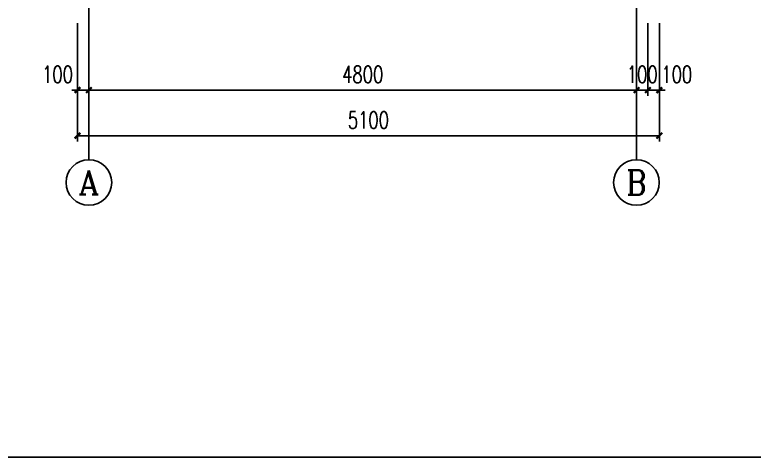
# Model space of a CAD drawing. Extents: x -2377130 to 293730, y -2 to 754590.
# Drawn here: x -2367530 to -2361049, y 512410 to 516292 of the extents above; entities that cross this region are included whole.
import ezdxf
from ezdxf.enums import TextEntityAlignment as Align

# ---------------------------------------------------------------- set-up
doc = ezdxf.new("R2010")
doc.units = 0
doc.header["$LTSCALE"] = 1000
doc.header["$MEASUREMENT"] = 0
doc.linetypes.add('DOTE', pattern=[2.42, 2, -0.2, 0.02, -0.2])
doc.layers.get('Defpoints').update_dxf_attribs({"color": 210})
for name, color, linetype in [('A-AXIS-D', 1, 'Continuous'), ('A-AXIS-DOTE', 14, 'DOTE'), ('A-LIN-V', 9, 'Continuous'), ('PUB_TEXT', 7, 'Continuous')]:
    doc.layers.add(name, color=color, linetype=linetype)
doc.styles.add('_TCH_AXIS', font='COMPLEX', dxfattribs={"bigfont": 'GBCBIG'})
doc.styles.add('_TCH_DIM_T3', font='SIMPLEX', dxfattribs={"width": 0.705882, "bigfont": 'GBCBIG'})
doc.dimstyles.new('_TCH_ARCH&&50', dxfattribs={"dimtxt": 148.75, "dimasz": 50, "dimexe": 50, "dimexo": 50, "dimgap": 63.125, "dimtad": 1, "dimdec": 0, "dimzin": 0, "dimdsep": 46, "dimtxsty": '_TCH_DIM_T3', "dimblk": 'ARCHTICK', "dimcen": 0.09, "dimclrt": 7, "dimazin": 2, "dimtfac": 1, "dimtdec": 0, "dimtix": 1, "dimtmove": 2, "dimatfit": 3, "dimfxl": 0, "dimtolj": 1, "dimtzin": 0, "dimarcsym": 0})

# ---------------------------------------------------------------- blocks, each defined once
blk = doc.blocks.new('_ArchTick')
at = {"color": 0, "linetype": 'ByBlock', "const_width": 0.4}
blk.add_lwpolyline([(-0.5, -0.5), (0.5, 0.5)], dxfattribs=at)
blk = doc.blocks.new('*D1938')
at = {"layer": 'A-AXIS-D', "color": 0, "lineweight": -2}
for p, q in [((-2366980, 516217.5), (-2366980, 515181.5)), ((-2361880, 516217.5), (-2361880, 515181.5)), ((-2366980, 515231.5), (-2361880, 515231.5))]:
    blk.add_line(p, q, dxfattribs=at)
at = {"layer": 'Defpoints', "color": 0}
for p in [(-2366980, 516267.5), (-2361880, 516267.5), (-2361880, 515231.5)]:
    blk.add_point(p, dxfattribs=at)
at = {"layer": 'A-AXIS-D', "color": 0, "lineweight": -2, "xscale": 50, "yscale": 50, "zscale": 50, "rotation": 180}
blk.add_blockref('_ArchTick', (-2366980, 515231.5), dxfattribs=at)
at = {"layer": 'A-AXIS-D', "color": 0, "lineweight": -2, "xscale": 50, "yscale": 50, "zscale": 50}
blk.add_blockref('_ArchTick', (-2361880, 515231.5), dxfattribs=at)
at = {"layer": 'A-AXIS-D', "color": 7, "insert": (-2364430, 515369), "char_height": 148.75, "attachment_point": 5, "style": '_TCH_DIM_T3'}
blk.add_mtext('\\A1;5100', dxfattribs=at)
blk = doc.blocks.new('*D1937')
at = {"layer": 'A-AXIS-D', "color": 0, "lineweight": -2}
for p, q in [((-2361980.2, 516217.5), (-2361980.2, 515581.5)), ((-2361880, 516217.5), (-2361880, 515581.5)), ((-2361980.2, 515631.5), (-2362030.2, 515631.5)), ((-2361980.2, 515631.5), (-2361880, 515631.5)), ((-2361880, 515631.5), (-2361830, 515631.5))]:
    blk.add_line(p, q, dxfattribs=at)
at = {"layer": 'Defpoints', "color": 0}
for p in [(-2361980.2, 516267.5), (-2361880, 516267.5), (-2361880, 515631.5)]:
    blk.add_point(p, dxfattribs=at)
at = {"layer": 'A-AXIS-D', "color": 0, "lineweight": -2, "xscale": 50, "yscale": 50, "zscale": 50}
blk.add_blockref('_ArchTick', (-2361980.2, 515631.5), dxfattribs=at)
at = {"layer": 'A-AXIS-D', "color": 0, "lineweight": -2, "xscale": 50, "yscale": 50, "zscale": 50, "rotation": 180}
blk.add_blockref('_ArchTick', (-2361880, 515631.5), dxfattribs=at)
at = {"layer": 'A-AXIS-D', "color": 7, "insert": (-2361727.5, 515769), "char_height": 148.75, "attachment_point": 5, "style": '_TCH_DIM_T3'}
blk.add_mtext('\\A1;100', dxfattribs=at)
blk = doc.blocks.new('*D1936')
at = {"layer": 'A-AXIS-D', "color": 0, "lineweight": -2}
for p, q in [((-2362080, 516217.5), (-2362080, 515581.5)), ((-2361980.2, 516217.5), (-2361980.2, 515581.5)), ((-2362080, 515631.5), (-2362130, 515631.5)), ((-2362080, 515631.5), (-2361980.2, 515631.5)), ((-2361980.2, 515631.5), (-2361930.2, 515631.5))]:
    blk.add_line(p, q, dxfattribs=at)
at = {"layer": 'Defpoints', "color": 0}
for p in [(-2362080, 516267.5), (-2361980.2, 516267.5), (-2361980.2, 515631.5)]:
    blk.add_point(p, dxfattribs=at)
at = {"layer": 'A-AXIS-D', "color": 0, "lineweight": -2, "xscale": 50, "yscale": 50, "zscale": 50}
blk.add_blockref('_ArchTick', (-2362080, 515631.5), dxfattribs=at)
at = {"layer": 'A-AXIS-D', "color": 0, "lineweight": -2, "xscale": 50, "yscale": 50, "zscale": 50, "rotation": 180}
blk.add_blockref('_ArchTick', (-2361980.2, 515631.5), dxfattribs=at)
at = {"layer": 'A-AXIS-D', "color": 7, "insert": (-2362030.1, 515769), "char_height": 148.75, "attachment_point": 5, "style": '_TCH_DIM_T3'}
blk.add_mtext('\\A1;100', dxfattribs=at)
blk = doc.blocks.new('*D1935')
at = {"layer": 'A-AXIS-D', "color": 0, "lineweight": -2}
for p, q in [((-2366880, 516217.5), (-2366880, 515581.5)), ((-2362080, 516217.5), (-2362080, 515581.5)), ((-2366880, 515631.5), (-2362080, 515631.5))]:
    blk.add_line(p, q, dxfattribs=at)
at = {"layer": 'Defpoints', "color": 0}
for p in [(-2366880, 516267.5), (-2362080, 516267.5), (-2362080, 515631.5)]:
    blk.add_point(p, dxfattribs=at)
at = {"layer": 'A-AXIS-D', "color": 0, "lineweight": -2, "xscale": 50, "yscale": 50, "zscale": 50, "rotation": 180}
blk.add_blockref('_ArchTick', (-2366880, 515631.5), dxfattribs=at)
at = {"layer": 'A-AXIS-D', "color": 0, "lineweight": -2, "xscale": 50, "yscale": 50, "zscale": 50}
blk.add_blockref('_ArchTick', (-2362080, 515631.5), dxfattribs=at)
at = {"layer": 'A-AXIS-D', "color": 7, "insert": (-2364480, 515769), "char_height": 148.75, "attachment_point": 5, "style": '_TCH_DIM_T3'}
blk.add_mtext('\\A1;4800', dxfattribs=at)
blk = doc.blocks.new('*D1934')
at = {"layer": 'A-AXIS-D', "color": 0, "lineweight": -2}
for p, q in [((-2366980, 516217.5), (-2366980, 515581.5)), ((-2366880, 516217.5), (-2366880, 515581.5)), ((-2366980, 515631.5), (-2367030, 515631.5)), ((-2366980, 515631.5), (-2366880, 515631.5)), ((-2366880, 515631.5), (-2366830, 515631.5))]:
    blk.add_line(p, q, dxfattribs=at)
at = {"layer": 'Defpoints', "color": 0}
for p in [(-2366980, 516267.5), (-2366880, 516267.5), (-2366880, 515631.5)]:
    blk.add_point(p, dxfattribs=at)
at = {"layer": 'A-AXIS-D', "color": 0, "lineweight": -2, "xscale": 50, "yscale": 50, "zscale": 50}
blk.add_blockref('_ArchTick', (-2366980, 515631.5), dxfattribs=at)
at = {"layer": 'A-AXIS-D', "color": 0, "lineweight": -2, "xscale": 50, "yscale": 50, "zscale": 50, "rotation": 180}
blk.add_blockref('_ArchTick', (-2366880, 515631.5), dxfattribs=at)
at = {"layer": 'A-AXIS-D', "color": 7, "insert": (-2367155, 515769), "char_height": 148.75, "attachment_point": 5, "style": '_TCH_DIM_T3'}
blk.add_mtext('\\A1;100', dxfattribs=at)

msp = doc.modelspace()

# ---------------------------------------------------------------- linework, layer by layer
at = {"layer": 'A-AXIS-D', "color": 8}
for centre in [(-2366880, 514820.5), (-2362080.6, 514820.5)]:
    msp.add_circle(centre, 200, dxfattribs=at)
at = {"layer": 'A-AXIS-DOTE', "color": 8, "ltscale": 30}
for p, q in [((-2366880, 515020.5), (-2366880, 521907.5)), ((-2362080, 515020.5), (-2362080, 521907.5))]:
    msp.add_line(p, q, dxfattribs=at)
at = {"layer": 'A-LIN-V', "color": 8}
msp.add_lwpolyline([(-2377130, 526270), (-2327650, 526270), (-2327650, 512410), (-2377130, 512410)], close=True, dxfattribs=at)

# ---------------------------------------------------------------- texts
at = {"layer": 'PUB_TEXT', "color": 8, "style": '_TCH_AXIS'}
for s, height, p, p2 in [('A', 212.6, (-2366971.1, 514714.2), (-2366788.9, 514714.2)), ('B', 217.6, (-2362168.7, 514711.6), (-2361992.5, 514711.6))]:
    msp.add_text(s, height=height, dxfattribs=at).set_placement(p, p2, align=Align.FIT)

# ---------------------------------------------------------------- dimensions: what is measured, and where the dimension line sits
at = {"layer": 'A-AXIS-D', "color": 8}
for base, p1, p2, picture, middle in [((-2366880, 515631.5), (-2366980, 516267.5), (-2366880, 516267.5), '*D1934', (-2367155, 515769)), ((-2361880, 515631.5), (-2361980.2, 516267.5), (-2361880, 516267.5), '*D1937', (-2361727.5, 515769))]:
    dim = msp.add_linear_dim(base=base, p1=p1, p2=p2, angle=0, dimstyle='_TCH_ARCH&&50', dxfattribs=at)
    dim.commit()
    dim.dimension.update_dxf_attribs({"geometry": picture, "text_midpoint": middle, "dimtype": 161})
for p1, p2, distance, picture, middle in [((-2366980, 516267.5), (-2361880, 516267.5), -1036, '*D1938', (-2364430, 515369)), ((-2366880, 516267.5), (-2362080, 516267.5), -636, '*D1935', (-2364480, 515769)), ((-2362080, 516267.5), (-2361980.2, 516267.5), -636, '*D1936', (-2362030.1, 515769))]:
    dim = msp.add_aligned_dim(p1=p1, p2=p2, distance=distance, dimstyle='_TCH_ARCH&&50', dxfattribs=at)
    dim.commit()
    dim.dimension.update_dxf_attribs({"geometry": picture, "text_midpoint": middle})

doc.saveas('drawing.dxf')
